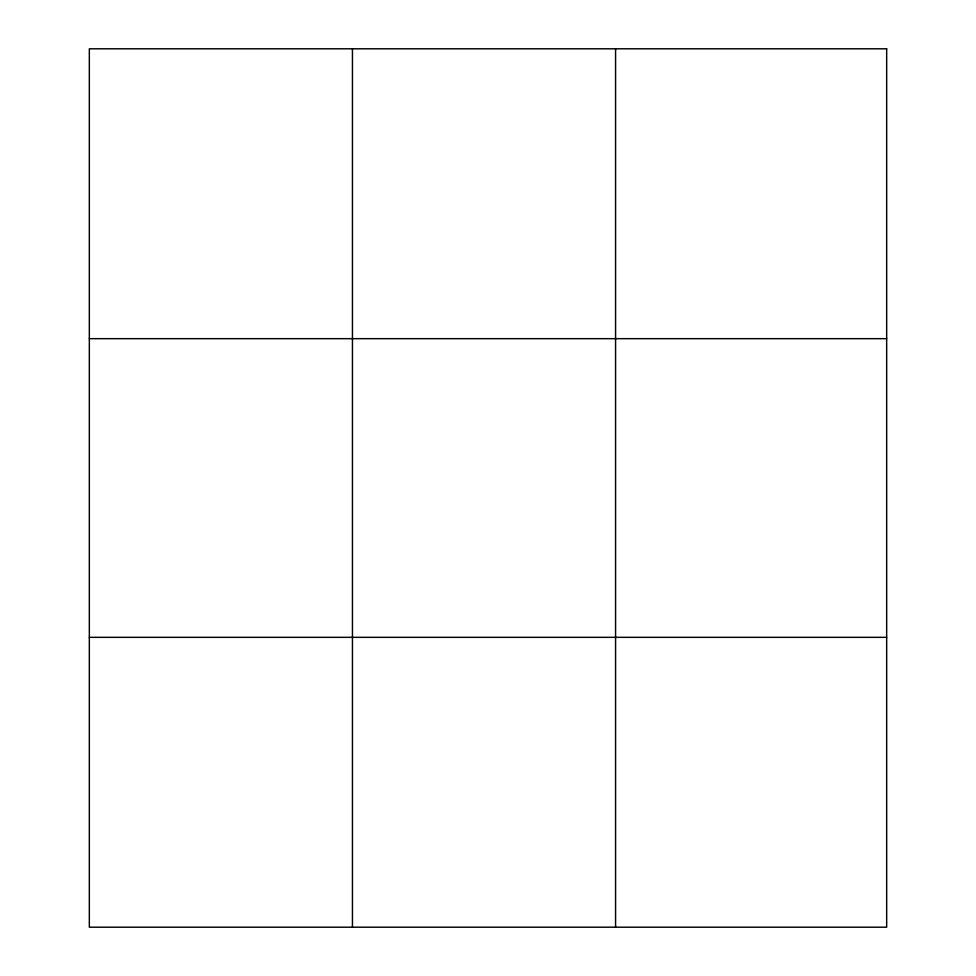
<?xml version="1.0" encoding="UTF-8"?>
<svg xmlns="http://www.w3.org/2000/svg" width="976" height="976" viewBox="0 0 976 976"><rect width="100%" height="100%" fill="white"/><g stroke="black" fill="none" stroke-linecap="round" stroke-linejoin="round"><path stroke-width="1.46" d="M352.446 48.8L352.446 927.2M615.575 48.8L615.575 927.2M89.328 338.672L886.672 338.672M89.328 637.328L886.672 637.328M886.672 48.8L886.672 927.2L89.328 927.2L89.328 48.8L886.672 48.8"/></g></svg>
